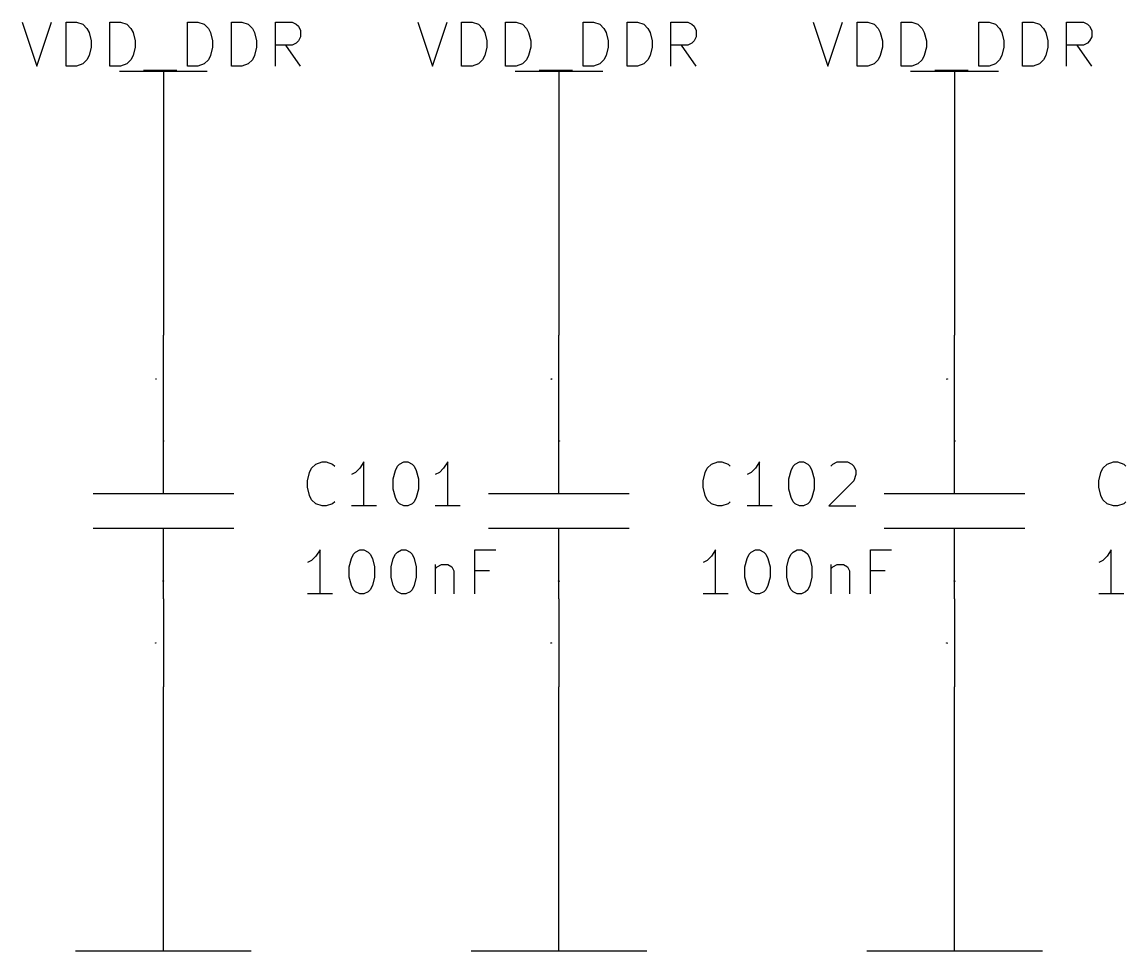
# Model space of a CAD drawing. Header units: millimetres. Extents: x 3 to 246, y -195 to -4.
# Drawn here: x 119.11 to 151, y -34.29 to -7.47 of the extents above; entities that cross this region are included whole.
import ezdxf

# ---------------------------------------------------------------- set-up
doc = ezdxf.new("R2010")
doc.units = ezdxf.units.MM
for name, color, linetype in [('GREENSIXTYFIVE', 129, 'CONTINUOUS'), ('LIGHTGREEN', 92, 'CONTINUOUS'), ('LIGHTRED', 12, 'CONTINUOUS'), ('RED', 14, 'CONTINUOUS')]:
    doc.layers.add(name, color=color, linetype=linetype)

msp = doc.modelspace()

# ---------------------------------------------------------------- linework, layer by layer
at = {"layer": 'GREENSIXTYFIVE', "linetype": 'CONTINUOUS'}
for p, q in [((119.1078, -7.4744), (119.5311, -8.7444)), ((119.5311, -8.7444), (119.9545, -7.4744)), ((120.3778, -8.7444), (120.3778, -7.4744)), ((120.3778, -7.4744), (120.6802, -7.4744)), ((120.6802, -7.4744), (120.8616, -7.5349)), ((120.8616, -7.5349), (120.9826, -7.6559)), ((121.6478, -8.7444), (121.6478, -7.4744)), ((121.6478, -7.4744), (121.9502, -7.4744)), ((121.9502, -7.4744), (122.1316, -7.5349)), ((122.1316, -7.5349), (122.2526, -7.6559)), ((123.8854, -8.7444), (123.8854, -7.4744)), ((123.8854, -7.4744), (124.1878, -7.4744)), ((124.1878, -7.4744), (124.3692, -7.5349)), ((124.3692, -7.5349), (124.4902, -7.6559)), ((125.1554, -8.7444), (125.1554, -7.4744)), ((125.1554, -7.4744), (125.4578, -7.4744)), ((125.4578, -7.4744), (125.6392, -7.5349)), ((125.6392, -7.5349), (125.7602, -7.6559)), ((126.4254, -8.7444), (126.4254, -7.4744)), ((126.4254, -7.4744), (126.9092, -7.4744)), ((126.9092, -7.4744), (127.0302, -7.5349)), ((127.0302, -7.5349), (127.0907, -7.5954)), ((127.0907, -7.5954), (127.1511, -7.7163)), ((130.5378, -7.4744), (130.9611, -8.7444)), ((130.9611, -8.7444), (131.3845, -7.4744)), ((131.8078, -8.7444), (131.8078, -7.4744)), ((131.8078, -7.4744), (132.1102, -7.4744)), ((132.1102, -7.4744), (132.2916, -7.5349)), ((132.2916, -7.5349), (132.4126, -7.6559)), ((133.0778, -8.7444), (133.0778, -7.4744)), ((133.0778, -7.4744), (133.3802, -7.4744)), ((133.3802, -7.4744), (133.5616, -7.5349)), ((133.5616, -7.5349), (133.6826, -7.6559)), ((135.3154, -8.7444), (135.3154, -7.4744)), ((135.3154, -7.4744), (135.6178, -7.4744)), ((135.6178, -7.4744), (135.7992, -7.5349)), ((135.7992, -7.5349), (135.9202, -7.6559)), ((136.5854, -8.7444), (136.5854, -7.4744)), ((136.5854, -7.4744), (136.8878, -7.4744)), ((136.8878, -7.4744), (137.0692, -7.5349)), ((137.0692, -7.5349), (137.1902, -7.6559)), ((137.8554, -8.7444), (137.8554, -7.4744)), ((137.8554, -7.4744), (138.3392, -7.4744)), ((138.3392, -7.4744), (138.4602, -7.5349)), ((138.4602, -7.5349), (138.5207, -7.5954)), ((138.5207, -7.5954), (138.5811, -7.7163)), ((141.9678, -7.4744), (142.3911, -8.7444)), ((142.3911, -8.7444), (142.8145, -7.4744)), ((143.2378, -8.7444), (143.2378, -7.4744)), ((143.2378, -7.4744), (143.5402, -7.4744)), ((143.5402, -7.4744), (143.7216, -7.5349)), ((143.7216, -7.5349), (143.8426, -7.6559)), ((144.5078, -8.7444), (144.5078, -7.4744)), ((144.5078, -7.4744), (144.8102, -7.4744)), ((144.8102, -7.4744), (144.9916, -7.5349)), ((144.9916, -7.5349), (145.1126, -7.6559)), ((146.7454, -8.7444), (146.7454, -7.4744)), ((146.7454, -7.4744), (147.0478, -7.4744)), ((147.0478, -7.4744), (147.2292, -7.5349)), ((147.2292, -7.5349), (147.3502, -7.6559)), ((148.0154, -8.7444), (148.0154, -7.4744)), ((148.0154, -7.4744), (148.3178, -7.4744)), ((148.3178, -7.4744), (148.4992, -7.5349)), ((148.4992, -7.5349), (148.6202, -7.6559)), ((149.2854, -8.7444), (149.2854, -7.4744)), ((149.2854, -7.4744), (149.7692, -7.4744)), ((149.7692, -7.4744), (149.8902, -7.5349)), ((149.8902, -7.5349), (149.9507, -7.5954)), ((149.9507, -7.5954), (150.0111, -7.7163)), ((120.9826, -7.6559), (121.0431, -7.7768)), ((121.0431, -7.7768), (121.1035, -8.0187)), ((122.2526, -7.6559), (122.3131, -7.7768)), ((122.3131, -7.7768), (122.3735, -8.0187)), ((124.4902, -7.6559), (124.5507, -7.7768)), ((124.5507, -7.7768), (124.6111, -8.0187)), ((125.7602, -7.6559), (125.8207, -7.7768)), ((125.8207, -7.7768), (125.8811, -8.0187)), ((127.1511, -7.8978), (127.0907, -8.0187)), ((127.1511, -7.7163), (127.1511, -7.8978)), ((132.4126, -7.6559), (132.4731, -7.7768)), ((132.4731, -7.7768), (132.5335, -8.0187)), ((133.6826, -7.6559), (133.7431, -7.7768)), ((133.7431, -7.7768), (133.8035, -8.0187)), ((135.9202, -7.6559), (135.9807, -7.7768)), ((135.9807, -7.7768), (136.0411, -8.0187)), ((137.1902, -7.6559), (137.2507, -7.7768)), ((137.2507, -7.7768), (137.3111, -8.0187)), ((138.5811, -7.8978), (138.5207, -8.0187)), ((138.5811, -7.7163), (138.5811, -7.8978)), ((143.8426, -7.6559), (143.9031, -7.7768)), ((143.9031, -7.7768), (143.9635, -8.0187)), ((145.1126, -7.6559), (145.1731, -7.7768)), ((145.1731, -7.7768), (145.2335, -8.0187)), ((147.3502, -7.6559), (147.4107, -7.7768)), ((147.4107, -7.7768), (147.4711, -8.0187)), ((148.6202, -7.6559), (148.6807, -7.7768)), ((148.6807, -7.7768), (148.7411, -8.0187)), ((150.0111, -7.8978), (149.9507, -8.0187)), ((150.0111, -7.7163), (150.0111, -7.8978)), ((121.1035, -8.2001), (121.0431, -8.442)), ((121.1035, -8.0187), (121.1035, -8.2001)), ((122.3735, -8.2001), (122.3131, -8.442)), ((122.3735, -8.0187), (122.3735, -8.2001)), ((124.6111, -8.2001), (124.5507, -8.442)), ((124.6111, -8.0187), (124.6111, -8.2001)), ((125.8811, -8.2001), (125.8207, -8.442)), ((125.8811, -8.0187), (125.8811, -8.2001)), ((126.9092, -8.1397), (126.4254, -8.1397)), ((127.1511, -8.7444), (126.7278, -8.1397)), ((127.0302, -8.0792), (126.9092, -8.1397)), ((127.0907, -8.0187), (127.0302, -8.0792)), ((132.5335, -8.2001), (132.4731, -8.442)), ((132.5335, -8.0187), (132.5335, -8.2001)), ((133.8035, -8.2001), (133.7431, -8.442)), ((133.8035, -8.0187), (133.8035, -8.2001)), ((136.0411, -8.2001), (135.9807, -8.442)), ((136.0411, -8.0187), (136.0411, -8.2001)), ((137.3111, -8.2001), (137.2507, -8.442)), ((137.3111, -8.0187), (137.3111, -8.2001)), ((138.3392, -8.1397), (137.8554, -8.1397)), ((138.5811, -8.7444), (138.1578, -8.1397)), ((138.4602, -8.0792), (138.3392, -8.1397)), ((138.5207, -8.0187), (138.4602, -8.0792)), ((143.9635, -8.2001), (143.9031, -8.442)), ((143.9635, -8.0187), (143.9635, -8.2001)), ((145.2335, -8.2001), (145.1731, -8.442)), ((145.2335, -8.0187), (145.2335, -8.2001)), ((147.4711, -8.2001), (147.4107, -8.442)), ((147.4711, -8.0187), (147.4711, -8.2001)), ((148.7411, -8.2001), (148.6807, -8.442)), ((148.7411, -8.0187), (148.7411, -8.2001)), ((149.7692, -8.1397), (149.2854, -8.1397)), ((150.0111, -8.7444), (149.5878, -8.1397)), ((149.8902, -8.0792), (149.7692, -8.1397)), ((149.9507, -8.0187), (149.8902, -8.0792)), ((120.9826, -8.563), (120.8616, -8.684)), ((121.0431, -8.442), (120.9826, -8.563)), ((122.2526, -8.563), (122.1316, -8.684)), ((122.3131, -8.442), (122.2526, -8.563)), ((124.4902, -8.563), (124.3692, -8.684)), ((124.5507, -8.442), (124.4902, -8.563)), ((125.7602, -8.563), (125.6392, -8.684)), ((125.8207, -8.442), (125.7602, -8.563)), ((132.4126, -8.563), (132.2916, -8.684)), ((132.4731, -8.442), (132.4126, -8.563)), ((133.6826, -8.563), (133.5616, -8.684)), ((133.7431, -8.442), (133.6826, -8.563)), ((135.9202, -8.563), (135.7992, -8.684)), ((135.9807, -8.442), (135.9202, -8.563)), ((137.1902, -8.563), (137.0692, -8.684)), ((137.2507, -8.442), (137.1902, -8.563)), ((143.8426, -8.563), (143.7216, -8.684)), ((143.9031, -8.442), (143.8426, -8.563)), ((145.1126, -8.563), (144.9916, -8.684)), ((145.1731, -8.442), (145.1126, -8.563)), ((147.3502, -8.563), (147.2292, -8.684)), ((147.4107, -8.442), (147.3502, -8.563)), ((148.6202, -8.563), (148.4992, -8.684)), ((148.6807, -8.442), (148.6202, -8.563)), ((120.6802, -8.7444), (120.3778, -8.7444)), ((120.8616, -8.684), (120.6802, -8.7444)), ((121.9502, -8.7444), (121.6478, -8.7444)), ((122.1316, -8.684), (121.9502, -8.7444)), ((122.6155, -8.8654), (123.5831, -8.8654)), ((124.1878, -8.7444), (123.8854, -8.7444)), ((124.3692, -8.684), (124.1878, -8.7444)), ((125.4578, -8.7444), (125.1554, -8.7444)), ((125.6392, -8.684), (125.4578, -8.7444)), ((132.1102, -8.7444), (131.8078, -8.7444)), ((132.2916, -8.684), (132.1102, -8.7444)), ((133.3802, -8.7444), (133.0778, -8.7444)), ((133.5616, -8.684), (133.3802, -8.7444)), ((134.0455, -8.8654), (135.0131, -8.8654)), ((135.6178, -8.7444), (135.3154, -8.7444)), ((135.7992, -8.684), (135.6178, -8.7444)), ((136.8878, -8.7444), (136.5854, -8.7444)), ((137.0692, -8.684), (136.8878, -8.7444)), ((143.5402, -8.7444), (143.2378, -8.7444)), ((143.7216, -8.684), (143.5402, -8.7444)), ((144.8102, -8.7444), (144.5078, -8.7444)), ((144.9916, -8.684), (144.8102, -8.7444)), ((145.4755, -8.8654), (146.4431, -8.8654)), ((147.0478, -8.7444), (146.7454, -8.7444)), ((147.2292, -8.684), (147.0478, -8.7444)), ((148.3178, -8.7444), (148.0154, -8.7444)), ((148.4992, -8.684), (148.3178, -8.7444)), ((123.2018, -19.5701), (123.1764, -19.5701)), ((123.1764, -19.5701), (123.18, -19.5725)), ((123.2018, -19.5701), (123.1764, -19.5701)), ((123.1764, -19.5701), (123.18, -19.5725)), ((123.18, -19.5725), (123.1824, -19.5749)), ((123.18, -19.5725), (123.1824, -19.5749)), ((123.1824, -19.5749), (123.1836, -19.5773)), ((123.1824, -19.5749), (123.1836, -19.5773)), ((123.2018, -19.5628), (123.2018, -19.5773)), ((123.2018, -19.5628), (123.2018, -19.5773)), ((134.6318, -19.5701), (134.6064, -19.5701)), ((134.6064, -19.5701), (134.61, -19.5725)), ((134.6318, -19.5701), (134.6064, -19.5701)), ((134.6064, -19.5701), (134.61, -19.5725)), ((134.61, -19.5725), (134.6124, -19.5749)), ((134.61, -19.5725), (134.6124, -19.5749)), ((134.6124, -19.5749), (134.6136, -19.5773)), ((134.6124, -19.5749), (134.6136, -19.5773)), ((134.6318, -19.5628), (134.6318, -19.5773)), ((134.6318, -19.5628), (134.6318, -19.5773)), ((146.0618, -19.5701), (146.0364, -19.5701)), ((146.0364, -19.5701), (146.04, -19.5725)), ((146.0618, -19.5701), (146.0364, -19.5701)), ((146.0364, -19.5701), (146.04, -19.5725)), ((146.04, -19.5725), (146.0424, -19.5749)), ((146.04, -19.5725), (146.0424, -19.5749)), ((146.0424, -19.5749), (146.0436, -19.5773)), ((146.0424, -19.5749), (146.0436, -19.5773)), ((146.0618, -19.5628), (146.0618, -19.5773)), ((146.0618, -19.5628), (146.0618, -19.5773)), ((127.4135, -20.4768), (127.474, -20.3559)), ((127.4135, -20.4768), (127.474, -20.3559)), ((127.474, -20.3559), (127.595, -20.2349)), ((127.474, -20.3559), (127.595, -20.2349)), ((127.595, -20.2349), (127.7764, -20.1744)), ((127.595, -20.2349), (127.7764, -20.1744)), ((127.7764, -20.1744), (127.8973, -20.1744)), ((127.7764, -20.1744), (127.8973, -20.1744)), ((127.8973, -20.1744), (128.0788, -20.2349)), ((127.8973, -20.1744), (128.0788, -20.2349)), ((128.0788, -20.2349), (128.1392, -20.2954)), ((128.0788, -20.2349), (128.1392, -20.2954)), ((128.865, -20.3559), (128.744, -20.4768)), ((128.865, -20.3559), (128.744, -20.4768)), ((128.9859, -20.1744), (128.865, -20.3559)), ((128.9859, -20.1744), (128.865, -20.3559)), ((128.9859, -21.4444), (128.9859, -20.1744)), ((128.9859, -21.4444), (128.9859, -20.1744)), ((129.893, -20.4163), (129.9535, -20.2954)), ((129.893, -20.4163), (129.9535, -20.2954)), ((129.9535, -20.2954), (130.014, -20.2349)), ((129.9535, -20.2954), (130.014, -20.2349)), ((130.014, -20.2349), (130.1349, -20.1744)), ((130.014, -20.2349), (130.1349, -20.1744)), ((130.1349, -20.1744), (130.2559, -20.1744)), ((130.1349, -20.1744), (130.2559, -20.1744)), ((130.2559, -20.1744), (130.3768, -20.2349)), ((130.2559, -20.1744), (130.3768, -20.2349)), ((130.3768, -20.2349), (130.4373, -20.2954)), ((130.3768, -20.2349), (130.4373, -20.2954)), ((130.4373, -20.2954), (130.4978, -20.4163)), ((130.4373, -20.2954), (130.4978, -20.4163)), ((131.284, -20.3559), (131.163, -20.4768)), ((131.284, -20.3559), (131.163, -20.4768)), ((131.4049, -20.1744), (131.284, -20.3559)), ((131.4049, -20.1744), (131.284, -20.3559)), ((131.4049, -21.4444), (131.4049, -20.1744)), ((131.4049, -21.4444), (131.4049, -20.1744)), ((138.8435, -20.4768), (138.904, -20.3559)), ((138.8435, -20.4768), (138.904, -20.3559)), ((138.904, -20.3559), (139.025, -20.2349)), ((138.904, -20.3559), (139.025, -20.2349)), ((139.025, -20.2349), (139.2064, -20.1744)), ((139.025, -20.2349), (139.2064, -20.1744)), ((139.2064, -20.1744), (139.3273, -20.1744)), ((139.2064, -20.1744), (139.3273, -20.1744)), ((139.3273, -20.1744), (139.5088, -20.2349)), ((139.3273, -20.1744), (139.5088, -20.2349)), ((139.5088, -20.2349), (139.5692, -20.2954)), ((139.5088, -20.2349), (139.5692, -20.2954)), ((140.295, -20.3559), (140.174, -20.4768)), ((140.295, -20.3559), (140.174, -20.4768)), ((140.4159, -20.1744), (140.295, -20.3559)), ((140.4159, -20.1744), (140.295, -20.3559)), ((140.4159, -21.4444), (140.4159, -20.1744)), ((140.4159, -21.4444), (140.4159, -20.1744)), ((141.323, -20.4163), (141.3835, -20.2954)), ((141.323, -20.4163), (141.3835, -20.2954)), ((141.3835, -20.2954), (141.444, -20.2349)), ((141.3835, -20.2954), (141.444, -20.2349)), ((141.444, -20.2349), (141.5649, -20.1744)), ((141.444, -20.2349), (141.5649, -20.1744)), ((141.5649, -20.1744), (141.6859, -20.1744)), ((141.5649, -20.1744), (141.6859, -20.1744)), ((141.6859, -20.1744), (141.8068, -20.2349)), ((141.6859, -20.1744), (141.8068, -20.2349)), ((141.8068, -20.2349), (141.8673, -20.2954)), ((141.8068, -20.2349), (141.8673, -20.2954)), ((141.8673, -20.2954), (141.9278, -20.4163)), ((141.8673, -20.2954), (141.9278, -20.4163)), ((142.4721, -20.2954), (142.5325, -20.2349)), ((142.4721, -20.2954), (142.5325, -20.2349)), ((142.5325, -20.2349), (142.6535, -20.1744)), ((142.5325, -20.2349), (142.6535, -20.1744)), ((142.6535, -20.1744), (142.9559, -20.1744)), ((142.6535, -20.1744), (142.9559, -20.1744)), ((142.9559, -20.1744), (143.0768, -20.2349)), ((142.9559, -20.1744), (143.0768, -20.2349)), ((143.0768, -20.2349), (143.1373, -20.2954)), ((143.0768, -20.2349), (143.1373, -20.2954)), ((143.1373, -20.2954), (143.1978, -20.4163)), ((143.1373, -20.2954), (143.1978, -20.4163)), ((150.2735, -20.4768), (150.334, -20.3559)), ((150.2735, -20.4768), (150.334, -20.3559)), ((150.334, -20.3559), (150.455, -20.2349)), ((150.334, -20.3559), (150.455, -20.2349)), ((150.455, -20.2349), (150.6364, -20.1744)), ((150.455, -20.2349), (150.6364, -20.1744)), ((150.6364, -20.1744), (150.7573, -20.1744)), ((150.6364, -20.1744), (150.7573, -20.1744)), ((150.7573, -20.1744), (150.9388, -20.2349)), ((150.7573, -20.1744), (150.9388, -20.2349)), ((150.9388, -20.2349), (150.9992, -20.2954)), ((150.9388, -20.2349), (150.9992, -20.2954)), ((127.3531, -20.7187), (127.4135, -20.4768)), ((127.3531, -20.7187), (127.4135, -20.4768)), ((127.3531, -20.9001), (127.3531, -20.7187)), ((127.3531, -20.9001), (127.3531, -20.7187)), ((128.744, -20.4768), (128.6231, -20.5373)), ((128.744, -20.4768), (128.6231, -20.5373)), ((129.8326, -20.6582), (129.893, -20.4163)), ((129.8326, -20.6582), (129.893, -20.4163)), ((129.8326, -20.9606), (129.8326, -20.6582)), ((129.8326, -20.9606), (129.8326, -20.6582)), ((130.4978, -20.4163), (130.5583, -20.6582)), ((130.4978, -20.4163), (130.5583, -20.6582)), ((130.5583, -20.6582), (130.5583, -20.9606)), ((130.5583, -20.6582), (130.5583, -20.9606)), ((131.163, -20.4768), (131.0421, -20.5373)), ((131.163, -20.4768), (131.0421, -20.5373)), ((138.7831, -20.7187), (138.8435, -20.4768)), ((138.7831, -20.7187), (138.8435, -20.4768)), ((138.7831, -20.9001), (138.7831, -20.7187)), ((138.7831, -20.9001), (138.7831, -20.7187)), ((140.174, -20.4768), (140.0531, -20.5373)), ((140.174, -20.4768), (140.0531, -20.5373)), ((141.2626, -20.6582), (141.323, -20.4163)), ((141.2626, -20.6582), (141.323, -20.4163)), ((141.2626, -20.9606), (141.2626, -20.6582)), ((141.2626, -20.9606), (141.2626, -20.6582)), ((141.9278, -20.4163), (141.9883, -20.6582)), ((141.9278, -20.4163), (141.9883, -20.6582)), ((141.9883, -20.6582), (141.9883, -20.9606)), ((141.9883, -20.6582), (141.9883, -20.9606)), ((143.1373, -20.7187), (142.4116, -21.4444)), ((143.1373, -20.7187), (142.4116, -21.4444)), ((143.1978, -20.5373), (143.1373, -20.7187)), ((143.1978, -20.5373), (143.1373, -20.7187)), ((143.1978, -20.4163), (143.1978, -20.5373)), ((143.1978, -20.4163), (143.1978, -20.5373)), ((150.2131, -20.7187), (150.2735, -20.4768)), ((150.2131, -20.7187), (150.2735, -20.4768)), ((150.2131, -20.9001), (150.2131, -20.7187)), ((150.2131, -20.9001), (150.2131, -20.7187)), ((127.4135, -21.142), (127.3531, -20.9001)), ((127.4135, -21.142), (127.3531, -20.9001)), ((129.893, -21.2025), (129.8326, -20.9606)), ((129.893, -21.2025), (129.8326, -20.9606)), ((130.5583, -20.9606), (130.4978, -21.2025)), ((130.5583, -20.9606), (130.4978, -21.2025)), ((138.8435, -21.142), (138.7831, -20.9001)), ((138.8435, -21.142), (138.7831, -20.9001)), ((141.323, -21.2025), (141.2626, -20.9606)), ((141.323, -21.2025), (141.2626, -20.9606)), ((141.9883, -20.9606), (141.9278, -21.2025)), ((141.9883, -20.9606), (141.9278, -21.2025)), ((150.2735, -21.142), (150.2131, -20.9001)), ((150.2735, -21.142), (150.2131, -20.9001)), ((127.474, -21.263), (127.4135, -21.142)), ((127.474, -21.263), (127.4135, -21.142)), ((127.595, -21.384), (127.474, -21.263)), ((127.595, -21.384), (127.474, -21.263)), ((128.1392, -21.3235), (128.0788, -21.384)), ((128.1392, -21.3235), (128.0788, -21.384)), ((129.9535, -21.3235), (129.893, -21.2025)), ((129.9535, -21.3235), (129.893, -21.2025)), ((130.014, -21.384), (129.9535, -21.3235)), ((130.014, -21.384), (129.9535, -21.3235)), ((130.4373, -21.3235), (130.3768, -21.384)), ((130.4373, -21.3235), (130.3768, -21.384)), ((130.4978, -21.2025), (130.4373, -21.3235)), ((130.4978, -21.2025), (130.4373, -21.3235)), ((138.904, -21.263), (138.8435, -21.142)), ((138.904, -21.263), (138.8435, -21.142)), ((139.025, -21.384), (138.904, -21.263)), ((139.025, -21.384), (138.904, -21.263)), ((139.5692, -21.3235), (139.5088, -21.384)), ((139.5692, -21.3235), (139.5088, -21.384)), ((141.3835, -21.3235), (141.323, -21.2025)), ((141.3835, -21.3235), (141.323, -21.2025)), ((141.444, -21.384), (141.3835, -21.3235)), ((141.444, -21.384), (141.3835, -21.3235)), ((141.8673, -21.3235), (141.8068, -21.384)), ((141.8673, -21.3235), (141.8068, -21.384)), ((141.9278, -21.2025), (141.8673, -21.3235)), ((141.9278, -21.2025), (141.8673, -21.3235)), ((150.334, -21.263), (150.2735, -21.142)), ((150.334, -21.263), (150.2735, -21.142)), ((150.455, -21.384), (150.334, -21.263)), ((150.455, -21.384), (150.334, -21.263)), ((150.9992, -21.3235), (150.9388, -21.384)), ((150.9992, -21.3235), (150.9388, -21.384)), ((127.7764, -21.4444), (127.595, -21.384)), ((127.7764, -21.4444), (127.595, -21.384)), ((127.8973, -21.4444), (127.7764, -21.4444)), ((127.8973, -21.4444), (127.7764, -21.4444)), ((128.0788, -21.384), (127.8973, -21.4444)), ((128.0788, -21.384), (127.8973, -21.4444)), ((129.3488, -21.4444), (128.6231, -21.4444)), ((129.3488, -21.4444), (128.6231, -21.4444)), ((130.1349, -21.4444), (130.014, -21.384)), ((130.1349, -21.4444), (130.014, -21.384)), ((130.2559, -21.4444), (130.1349, -21.4444)), ((130.2559, -21.4444), (130.1349, -21.4444)), ((130.3768, -21.384), (130.2559, -21.4444)), ((130.3768, -21.384), (130.2559, -21.4444)), ((131.7678, -21.4444), (131.0421, -21.4444)), ((131.7678, -21.4444), (131.0421, -21.4444)), ((139.2064, -21.4444), (139.025, -21.384)), ((139.2064, -21.4444), (139.025, -21.384)), ((139.3273, -21.4444), (139.2064, -21.4444)), ((139.3273, -21.4444), (139.2064, -21.4444)), ((139.5088, -21.384), (139.3273, -21.4444)), ((139.5088, -21.384), (139.3273, -21.4444)), ((140.7788, -21.4444), (140.0531, -21.4444)), ((140.7788, -21.4444), (140.0531, -21.4444)), ((141.5649, -21.4444), (141.444, -21.384)), ((141.5649, -21.4444), (141.444, -21.384)), ((141.6859, -21.4444), (141.5649, -21.4444)), ((141.6859, -21.4444), (141.5649, -21.4444)), ((141.8068, -21.384), (141.6859, -21.4444)), ((141.8068, -21.384), (141.6859, -21.4444)), ((142.4116, -21.4444), (143.1978, -21.4444)), ((142.4116, -21.4444), (143.1978, -21.4444)), ((150.6364, -21.4444), (150.455, -21.384)), ((150.6364, -21.4444), (150.455, -21.384)), ((150.7573, -21.4444), (150.6364, -21.4444)), ((150.7573, -21.4444), (150.6364, -21.4444)), ((150.9388, -21.384), (150.7573, -21.4444)), ((150.9388, -21.384), (150.7573, -21.4444)), ((127.595, -22.8959), (127.474, -23.0168)), ((127.595, -22.8959), (127.474, -23.0168)), ((127.7159, -22.7144), (127.595, -22.8959)), ((127.7159, -22.7144), (127.595, -22.8959)), ((127.7159, -23.9844), (127.7159, -22.7144)), ((127.7159, -23.9844), (127.7159, -22.7144)), ((128.5626, -23.1982), (128.623, -22.9563)), ((128.5626, -23.1982), (128.623, -22.9563)), ((128.623, -22.9563), (128.6835, -22.8354)), ((128.623, -22.9563), (128.6835, -22.8354)), ((128.6835, -22.8354), (128.744, -22.7749)), ((128.6835, -22.8354), (128.744, -22.7749)), ((128.744, -22.7749), (128.8649, -22.7144)), ((128.744, -22.7749), (128.8649, -22.7144)), ((128.8649, -22.7144), (128.9859, -22.7144)), ((128.8649, -22.7144), (128.9859, -22.7144)), ((128.9859, -22.7144), (129.1068, -22.7749)), ((128.9859, -22.7144), (129.1068, -22.7749)), ((129.1068, -22.7749), (129.1673, -22.8354)), ((129.1068, -22.7749), (129.1673, -22.8354)), ((129.1673, -22.8354), (129.2278, -22.9563)), ((129.1673, -22.8354), (129.2278, -22.9563)), ((129.2278, -22.9563), (129.2883, -23.1982)), ((129.2278, -22.9563), (129.2883, -23.1982)), ((129.7721, -23.1982), (129.8325, -22.9563)), ((129.7721, -23.1982), (129.8325, -22.9563)), ((129.8325, -22.9563), (129.893, -22.8354)), ((129.8325, -22.9563), (129.893, -22.8354)), ((129.893, -22.8354), (129.9535, -22.7749)), ((129.893, -22.8354), (129.9535, -22.7749)), ((129.9535, -22.7749), (130.0744, -22.7144)), ((129.9535, -22.7749), (130.0744, -22.7144)), ((130.0744, -22.7144), (130.1954, -22.7144)), ((130.0744, -22.7144), (130.1954, -22.7144)), ((130.1954, -22.7144), (130.3163, -22.7749)), ((130.1954, -22.7144), (130.3163, -22.7749)), ((130.3163, -22.7749), (130.3768, -22.8354)), ((130.3163, -22.7749), (130.3768, -22.8354)), ((130.3768, -22.8354), (130.4373, -22.9563)), ((130.3768, -22.8354), (130.4373, -22.9563)), ((130.4373, -22.9563), (130.4978, -23.1982)), ((130.4373, -22.9563), (130.4978, -23.1982)), ((132.191, -23.9844), (132.191, -22.7144)), ((132.191, -22.7144), (132.7958, -22.7144)), ((132.191, -23.9844), (132.191, -22.7144)), ((132.191, -22.7144), (132.7958, -22.7144)), ((139.025, -22.8959), (138.904, -23.0168)), ((139.025, -22.8959), (138.904, -23.0168)), ((139.1459, -22.7144), (139.025, -22.8959)), ((139.1459, -22.7144), (139.025, -22.8959)), ((139.1459, -23.9844), (139.1459, -22.7144)), ((139.1459, -23.9844), (139.1459, -22.7144)), ((139.9926, -23.1982), (140.053, -22.9563)), ((139.9926, -23.1982), (140.053, -22.9563)), ((140.053, -22.9563), (140.1135, -22.8354)), ((140.053, -22.9563), (140.1135, -22.8354)), ((140.1135, -22.8354), (140.174, -22.7749)), ((140.1135, -22.8354), (140.174, -22.7749)), ((140.174, -22.7749), (140.2949, -22.7144)), ((140.174, -22.7749), (140.2949, -22.7144)), ((140.2949, -22.7144), (140.4159, -22.7144)), ((140.2949, -22.7144), (140.4159, -22.7144)), ((140.4159, -22.7144), (140.5368, -22.7749)), ((140.4159, -22.7144), (140.5368, -22.7749)), ((140.5368, -22.7749), (140.5973, -22.8354)), ((140.5368, -22.7749), (140.5973, -22.8354)), ((140.5973, -22.8354), (140.6578, -22.9563)), ((140.5973, -22.8354), (140.6578, -22.9563)), ((140.6578, -22.9563), (140.7183, -23.1982)), ((140.6578, -22.9563), (140.7183, -23.1982)), ((141.2021, -23.1982), (141.2625, -22.9563)), ((141.2021, -23.1982), (141.2625, -22.9563)), ((141.2625, -22.9563), (141.323, -22.8354)), ((141.2625, -22.9563), (141.323, -22.8354)), ((141.323, -22.8354), (141.3835, -22.7749)), ((141.323, -22.8354), (141.3835, -22.7749)), ((141.3835, -22.7749), (141.5044, -22.7144)), ((141.3835, -22.7749), (141.5044, -22.7144)), ((141.5044, -22.7144), (141.6254, -22.7144)), ((141.5044, -22.7144), (141.6254, -22.7144)), ((141.6254, -22.7144), (141.7463, -22.7749)), ((141.6254, -22.7144), (141.7463, -22.7749)), ((141.7463, -22.7749), (141.8068, -22.8354)), ((141.7463, -22.7749), (141.8068, -22.8354)), ((141.8068, -22.8354), (141.8673, -22.9563)), ((141.8068, -22.8354), (141.8673, -22.9563)), ((141.8673, -22.9563), (141.9278, -23.1982)), ((141.8673, -22.9563), (141.9278, -23.1982)), ((143.621, -23.9844), (143.621, -22.7144)), ((143.621, -22.7144), (144.2258, -22.7144)), ((143.621, -23.9844), (143.621, -22.7144)), ((143.621, -22.7144), (144.2258, -22.7144)), ((150.455, -22.8959), (150.334, -23.0168)), ((150.455, -22.8959), (150.334, -23.0168)), ((150.5759, -22.7144), (150.455, -22.8959)), ((150.5759, -22.7144), (150.455, -22.8959)), ((150.5759, -23.9844), (150.5759, -22.7144)), ((150.5759, -23.9844), (150.5759, -22.7144)), ((127.474, -23.0168), (127.3531, -23.0773)), ((127.474, -23.0168), (127.3531, -23.0773)), ((128.5626, -23.5006), (128.5626, -23.1982)), ((128.5626, -23.5006), (128.5626, -23.1982)), ((129.2883, -23.1982), (129.2883, -23.5006)), ((129.2883, -23.1982), (129.2883, -23.5006)), ((129.7721, -23.5006), (129.7721, -23.1982)), ((129.7721, -23.5006), (129.7721, -23.1982)), ((130.4978, -23.1982), (130.4978, -23.5006)), ((130.4978, -23.1982), (130.4978, -23.5006)), ((131.042, -23.1378), (131.042, -23.9844)), ((131.042, -23.1378), (131.042, -23.9844)), ((131.042, -23.2587), (131.1025, -23.1982)), ((131.042, -23.2587), (131.1025, -23.1982)), ((131.1025, -23.1982), (131.2235, -23.1378)), ((131.1025, -23.1982), (131.2235, -23.1378)), ((131.2235, -23.1378), (131.4049, -23.1378)), ((131.2235, -23.1378), (131.4049, -23.1378)), ((131.4049, -23.1378), (131.5258, -23.1982)), ((131.4049, -23.1378), (131.5258, -23.1982)), ((131.5258, -23.1982), (131.5863, -23.3192)), ((131.5258, -23.1982), (131.5863, -23.3192)), ((138.904, -23.0168), (138.7831, -23.0773)), ((138.904, -23.0168), (138.7831, -23.0773)), ((139.9926, -23.5006), (139.9926, -23.1982)), ((139.9926, -23.5006), (139.9926, -23.1982)), ((140.7183, -23.1982), (140.7183, -23.5006)), ((140.7183, -23.1982), (140.7183, -23.5006)), ((141.2021, -23.5006), (141.2021, -23.1982)), ((141.2021, -23.5006), (141.2021, -23.1982)), ((141.9278, -23.1982), (141.9278, -23.5006)), ((141.9278, -23.1982), (141.9278, -23.5006)), ((142.472, -23.1378), (142.472, -23.9844)), ((142.472, -23.1378), (142.472, -23.9844)), ((142.472, -23.2587), (142.5325, -23.1982)), ((142.472, -23.2587), (142.5325, -23.1982)), ((142.5325, -23.1982), (142.6535, -23.1378)), ((142.5325, -23.1982), (142.6535, -23.1378)), ((142.6535, -23.1378), (142.8349, -23.1378)), ((142.6535, -23.1378), (142.8349, -23.1378)), ((142.8349, -23.1378), (142.9558, -23.1982)), ((142.8349, -23.1378), (142.9558, -23.1982)), ((142.9558, -23.1982), (143.0163, -23.3192)), ((142.9558, -23.1982), (143.0163, -23.3192)), ((150.334, -23.0168), (150.2131, -23.0773)), ((150.334, -23.0168), (150.2131, -23.0773)), ((128.623, -23.7425), (128.5626, -23.5006)), ((128.623, -23.7425), (128.5626, -23.5006)), ((129.2883, -23.5006), (129.2278, -23.7425)), ((129.2883, -23.5006), (129.2278, -23.7425)), ((129.8325, -23.7425), (129.7721, -23.5006)), ((129.8325, -23.7425), (129.7721, -23.5006)), ((130.4978, -23.5006), (130.4373, -23.7425)), ((130.4978, -23.5006), (130.4373, -23.7425)), ((131.5863, -23.3192), (131.5863, -23.9844)), ((131.5863, -23.3192), (131.5863, -23.9844)), ((132.6144, -23.3192), (132.191, -23.3192)), ((132.6144, -23.3192), (132.191, -23.3192)), ((140.053, -23.7425), (139.9926, -23.5006)), ((140.053, -23.7425), (139.9926, -23.5006)), ((140.7183, -23.5006), (140.6578, -23.7425)), ((140.7183, -23.5006), (140.6578, -23.7425)), ((141.2625, -23.7425), (141.2021, -23.5006)), ((141.2625, -23.7425), (141.2021, -23.5006)), ((141.9278, -23.5006), (141.8673, -23.7425)), ((141.9278, -23.5006), (141.8673, -23.7425)), ((143.0163, -23.3192), (143.0163, -23.9844)), ((143.0163, -23.3192), (143.0163, -23.9844)), ((144.0444, -23.3192), (143.621, -23.3192)), ((144.0444, -23.3192), (143.621, -23.3192)), ((123.1764, -23.6074), (123.1776, -23.605)), ((123.1764, -23.6074), (123.1776, -23.605)), ((123.1764, -23.6135), (123.1764, -23.6074)), ((123.1764, -23.6135), (123.1764, -23.6074)), ((123.1776, -23.6159), (123.1764, -23.6135)), ((123.1776, -23.6159), (123.1764, -23.6135)), ((123.1776, -23.605), (123.1788, -23.6038)), ((123.1776, -23.605), (123.1788, -23.6038)), ((123.1788, -23.6171), (123.1776, -23.6159)), ((123.1788, -23.6171), (123.1776, -23.6159)), ((123.1788, -23.6038), (123.1812, -23.6026)), ((123.1788, -23.6038), (123.1812, -23.6026)), ((123.1812, -23.6026), (123.1836, -23.6026)), ((123.1812, -23.6026), (123.1836, -23.6026)), ((123.1836, -23.6026), (123.1872, -23.6038)), ((123.1836, -23.6026), (123.1872, -23.6038)), ((123.1872, -23.6038), (123.2018, -23.6183)), ((123.1872, -23.6038), (123.2018, -23.6183)), ((123.2018, -23.6183), (123.2018, -23.6026)), ((123.2018, -23.6183), (123.2018, -23.6026)), ((128.6835, -23.8635), (128.623, -23.7425)), ((128.6835, -23.8635), (128.623, -23.7425)), ((128.744, -23.924), (128.6835, -23.8635)), ((128.744, -23.924), (128.6835, -23.8635)), ((129.1673, -23.8635), (129.1068, -23.924)), ((129.1673, -23.8635), (129.1068, -23.924)), ((129.2278, -23.7425), (129.1673, -23.8635)), ((129.2278, -23.7425), (129.1673, -23.8635)), ((129.893, -23.8635), (129.8325, -23.7425)), ((129.893, -23.8635), (129.8325, -23.7425)), ((129.9535, -23.924), (129.893, -23.8635)), ((129.9535, -23.924), (129.893, -23.8635)), ((130.3768, -23.8635), (130.3163, -23.924)), ((130.3768, -23.8635), (130.3163, -23.924)), ((130.4373, -23.7425), (130.3768, -23.8635)), ((130.4373, -23.7425), (130.3768, -23.8635)), ((134.6064, -23.6074), (134.6076, -23.605)), ((134.6064, -23.6074), (134.6076, -23.605)), ((134.6064, -23.6135), (134.6064, -23.6074)), ((134.6064, -23.6135), (134.6064, -23.6074)), ((134.6076, -23.6159), (134.6064, -23.6135)), ((134.6076, -23.6159), (134.6064, -23.6135)), ((134.6076, -23.605), (134.6088, -23.6038)), ((134.6076, -23.605), (134.6088, -23.6038)), ((134.6088, -23.6171), (134.6076, -23.6159)), ((134.6088, -23.6171), (134.6076, -23.6159)), ((134.6088, -23.6038), (134.6112, -23.6026)), ((134.6088, -23.6038), (134.6112, -23.6026)), ((134.6112, -23.6026), (134.6136, -23.6026)), ((134.6112, -23.6026), (134.6136, -23.6026)), ((134.6136, -23.6026), (134.6172, -23.6038)), ((134.6136, -23.6026), (134.6172, -23.6038)), ((134.6172, -23.6038), (134.6318, -23.6183)), ((134.6172, -23.6038), (134.6318, -23.6183)), ((134.6318, -23.6183), (134.6318, -23.6026)), ((134.6318, -23.6183), (134.6318, -23.6026)), ((140.1135, -23.8635), (140.053, -23.7425)), ((140.1135, -23.8635), (140.053, -23.7425)), ((140.174, -23.924), (140.1135, -23.8635)), ((140.174, -23.924), (140.1135, -23.8635)), ((140.5973, -23.8635), (140.5368, -23.924)), ((140.5973, -23.8635), (140.5368, -23.924)), ((140.6578, -23.7425), (140.5973, -23.8635)), ((140.6578, -23.7425), (140.5973, -23.8635)), ((141.323, -23.8635), (141.2625, -23.7425)), ((141.323, -23.8635), (141.2625, -23.7425)), ((141.3835, -23.924), (141.323, -23.8635)), ((141.3835, -23.924), (141.323, -23.8635)), ((141.8068, -23.8635), (141.7463, -23.924)), ((141.8068, -23.8635), (141.7463, -23.924)), ((141.8673, -23.7425), (141.8068, -23.8635)), ((141.8673, -23.7425), (141.8068, -23.8635)), ((146.0364, -23.6074), (146.0376, -23.605)), ((146.0364, -23.6074), (146.0376, -23.605)), ((146.0364, -23.6135), (146.0364, -23.6074)), ((146.0364, -23.6135), (146.0364, -23.6074)), ((146.0376, -23.6159), (146.0364, -23.6135)), ((146.0376, -23.6159), (146.0364, -23.6135)), ((146.0376, -23.605), (146.0388, -23.6038)), ((146.0376, -23.605), (146.0388, -23.6038)), ((146.0388, -23.6171), (146.0376, -23.6159)), ((146.0388, -23.6171), (146.0376, -23.6159)), ((146.0388, -23.6038), (146.0412, -23.6026)), ((146.0388, -23.6038), (146.0412, -23.6026)), ((146.0412, -23.6026), (146.0436, -23.6026)), ((146.0412, -23.6026), (146.0436, -23.6026)), ((146.0436, -23.6026), (146.0472, -23.6038)), ((146.0436, -23.6026), (146.0472, -23.6038)), ((146.0472, -23.6038), (146.0618, -23.6183)), ((146.0472, -23.6038), (146.0618, -23.6183)), ((146.0618, -23.6183), (146.0618, -23.6026)), ((146.0618, -23.6183), (146.0618, -23.6026)), ((128.0788, -23.9844), (127.3531, -23.9844)), ((128.0788, -23.9844), (127.3531, -23.9844)), ((128.8649, -23.9844), (128.744, -23.924)), ((128.8649, -23.9844), (128.744, -23.924)), ((128.9859, -23.9844), (128.8649, -23.9844)), ((128.9859, -23.9844), (128.8649, -23.9844)), ((129.1068, -23.924), (128.9859, -23.9844)), ((129.1068, -23.924), (128.9859, -23.9844)), ((130.0744, -23.9844), (129.9535, -23.924)), ((130.0744, -23.9844), (129.9535, -23.924)), ((130.1954, -23.9844), (130.0744, -23.9844)), ((130.1954, -23.9844), (130.0744, -23.9844)), ((130.3163, -23.924), (130.1954, -23.9844)), ((130.3163, -23.924), (130.1954, -23.9844)), ((139.5088, -23.9844), (138.7831, -23.9844)), ((139.5088, -23.9844), (138.7831, -23.9844)), ((140.2949, -23.9844), (140.174, -23.924)), ((140.2949, -23.9844), (140.174, -23.924)), ((140.4159, -23.9844), (140.2949, -23.9844)), ((140.4159, -23.9844), (140.2949, -23.9844)), ((140.5368, -23.924), (140.4159, -23.9844)), ((140.5368, -23.924), (140.4159, -23.9844)), ((141.5044, -23.9844), (141.3835, -23.924)), ((141.5044, -23.9844), (141.3835, -23.924)), ((141.6254, -23.9844), (141.5044, -23.9844)), ((141.6254, -23.9844), (141.5044, -23.9844)), ((141.7463, -23.924), (141.6254, -23.9844)), ((141.7463, -23.924), (141.6254, -23.9844)), ((150.9388, -23.9844), (150.2131, -23.9844)), ((150.9388, -23.9844), (150.2131, -23.9844))]:
    msp.add_line(p, q, dxfattribs=at)
at = {"layer": 'LIGHTGREEN', "linetype": 'CONTINUOUS'}
for p, q in [((123.19, -11.43), (123.19, -16.51)), ((134.62, -11.43), (134.62, -16.51)), ((146.05, -11.43), (146.05, -16.51)), ((123.19, -31.75), (123.19, -26.67)), ((134.62, -31.75), (134.62, -26.67)), ((146.05, -31.75), (146.05, -26.67))]:
    msp.add_line(p, q, dxfattribs=at)
at = {"layer": 'LIGHTRED', "linetype": 'CONTINUOUS'}
for p, q in [((122.9837, -17.78), (122.9583, -17.78)), ((122.9583, -17.78), (122.9619, -17.7824)), ((122.9837, -17.78), (122.9583, -17.78)), ((122.9583, -17.78), (122.9619, -17.7824)), ((122.9619, -17.7824), (122.9643, -17.7848)), ((122.9619, -17.7824), (122.9643, -17.7848)), ((122.9643, -17.7848), (122.9655, -17.7872)), ((122.9643, -17.7848), (122.9655, -17.7872)), ((122.9837, -17.7727), (122.9837, -17.7872)), ((122.9837, -17.7727), (122.9837, -17.7872)), ((134.4137, -17.78), (134.3883, -17.78)), ((134.3883, -17.78), (134.3919, -17.7824)), ((134.4137, -17.78), (134.3883, -17.78)), ((134.3883, -17.78), (134.3919, -17.7824)), ((134.3919, -17.7824), (134.3943, -17.7848)), ((134.3919, -17.7824), (134.3943, -17.7848)), ((134.3943, -17.7848), (134.3955, -17.7872)), ((134.3943, -17.7848), (134.3955, -17.7872)), ((134.4137, -17.7727), (134.4137, -17.7872)), ((134.4137, -17.7727), (134.4137, -17.7872)), ((145.8437, -17.78), (145.8183, -17.78)), ((145.8183, -17.78), (145.8219, -17.7824)), ((145.8437, -17.78), (145.8183, -17.78)), ((145.8183, -17.78), (145.8219, -17.7824)), ((145.8219, -17.7824), (145.8243, -17.7848)), ((145.8219, -17.7824), (145.8243, -17.7848)), ((145.8243, -17.7848), (145.8255, -17.7872)), ((145.8243, -17.7848), (145.8255, -17.7872)), ((145.8437, -17.7727), (145.8437, -17.7872)), ((145.8437, -17.7727), (145.8437, -17.7872)), ((122.9583, -25.3975), (122.9595, -25.3951)), ((122.9583, -25.3975), (122.9595, -25.3951)), ((122.9583, -25.4036), (122.9583, -25.3975)), ((122.9583, -25.4036), (122.9583, -25.3975)), ((122.9595, -25.406), (122.9583, -25.4036)), ((122.9595, -25.406), (122.9583, -25.4036)), ((122.9595, -25.3951), (122.9607, -25.3939)), ((122.9595, -25.3951), (122.9607, -25.3939)), ((122.9607, -25.4072), (122.9595, -25.406)), ((122.9607, -25.4072), (122.9595, -25.406)), ((122.9607, -25.3939), (122.9631, -25.3927)), ((122.9607, -25.3939), (122.9631, -25.3927)), ((122.9631, -25.3927), (122.9655, -25.3927)), ((122.9631, -25.3927), (122.9655, -25.3927)), ((122.9655, -25.3927), (122.9691, -25.3939)), ((122.9655, -25.3927), (122.9691, -25.3939)), ((122.9691, -25.3939), (122.9837, -25.4084)), ((122.9691, -25.3939), (122.9837, -25.4084)), ((122.9837, -25.4084), (122.9837, -25.3927)), ((122.9837, -25.4084), (122.9837, -25.3927)), ((134.3883, -25.3975), (134.3895, -25.3951)), ((134.3883, -25.3975), (134.3895, -25.3951)), ((134.3883, -25.4036), (134.3883, -25.3975)), ((134.3883, -25.4036), (134.3883, -25.3975)), ((134.3895, -25.406), (134.3883, -25.4036)), ((134.3895, -25.406), (134.3883, -25.4036)), ((134.3895, -25.3951), (134.3907, -25.3939)), ((134.3895, -25.3951), (134.3907, -25.3939)), ((134.3907, -25.4072), (134.3895, -25.406)), ((134.3907, -25.4072), (134.3895, -25.406)), ((134.3907, -25.3939), (134.3931, -25.3927)), ((134.3907, -25.3939), (134.3931, -25.3927)), ((134.3931, -25.3927), (134.3955, -25.3927)), ((134.3931, -25.3927), (134.3955, -25.3927)), ((134.3955, -25.3927), (134.3991, -25.3939)), ((134.3955, -25.3927), (134.3991, -25.3939)), ((134.3991, -25.3939), (134.4137, -25.4084)), ((134.3991, -25.3939), (134.4137, -25.4084)), ((134.4137, -25.4084), (134.4137, -25.3927)), ((134.4137, -25.4084), (134.4137, -25.3927)), ((145.8183, -25.3975), (145.8195, -25.3951)), ((145.8183, -25.3975), (145.8195, -25.3951)), ((145.8183, -25.4036), (145.8183, -25.3975)), ((145.8183, -25.4036), (145.8183, -25.3975)), ((145.8195, -25.406), (145.8183, -25.4036)), ((145.8195, -25.406), (145.8183, -25.4036)), ((145.8195, -25.3951), (145.8207, -25.3939)), ((145.8195, -25.3951), (145.8207, -25.3939)), ((145.8207, -25.4072), (145.8195, -25.406)), ((145.8207, -25.4072), (145.8195, -25.406)), ((145.8207, -25.3939), (145.8231, -25.3927)), ((145.8207, -25.3939), (145.8231, -25.3927)), ((145.8231, -25.3927), (145.8255, -25.3927)), ((145.8231, -25.3927), (145.8255, -25.3927)), ((145.8255, -25.3927), (145.8291, -25.3939)), ((145.8255, -25.3927), (145.8291, -25.3939)), ((145.8291, -25.3939), (145.8437, -25.4084)), ((145.8291, -25.3939), (145.8437, -25.4084)), ((145.8437, -25.4084), (145.8437, -25.3927)), ((145.8437, -25.4084), (145.8437, -25.3927))]:
    msp.add_line(p, q, dxfattribs=at)
at = {"layer": 'RED', "linetype": 'CONTINUOUS'}
for p, q in [((121.92, -8.89), (124.46, -8.89)), ((123.19, -8.89), (123.19, -10.16)), ((133.35, -8.89), (135.89, -8.89)), ((134.62, -8.89), (134.62, -10.16)), ((144.78, -8.89), (147.32, -8.89)), ((146.05, -8.89), (146.05, -10.16)), ((123.19, -10.16), (123.19, -11.43)), ((134.62, -10.16), (134.62, -11.43)), ((146.05, -10.16), (146.05, -11.43)), ((123.19, -19.05), (123.19, -16.51)), ((123.19, -19.05), (123.19, -16.51)), ((134.62, -19.05), (134.62, -16.51)), ((134.62, -19.05), (134.62, -16.51)), ((146.05, -19.05), (146.05, -16.51)), ((146.05, -19.05), (146.05, -16.51)), ((123.19, -21.082), (123.19, -19.05)), ((134.62, -21.082), (134.62, -19.05)), ((146.05, -21.082), (146.05, -19.05)), ((121.158, -21.082), (125.222, -21.082)), ((132.588, -21.082), (136.652, -21.082)), ((144.018, -21.082), (148.082, -21.082)), ((125.222, -22.098), (121.158, -22.098)), ((123.19, -24.13), (123.19, -22.098)), ((136.652, -22.098), (132.588, -22.098)), ((134.62, -24.13), (134.62, -22.098)), ((148.082, -22.098), (144.018, -22.098)), ((146.05, -24.13), (146.05, -22.098)), ((123.19, -24.13), (123.19, -26.67)), ((123.19, -24.13), (123.19, -26.67)), ((134.62, -24.13), (134.62, -26.67)), ((134.62, -24.13), (134.62, -26.67)), ((146.05, -24.13), (146.05, -26.67)), ((146.05, -24.13), (146.05, -26.67)), ((123.19, -34.29), (123.19, -31.75)), ((134.62, -34.29), (134.62, -31.75)), ((146.05, -34.29), (146.05, -31.75)), ((120.65, -34.29), (125.73, -34.29)), ((132.08, -34.29), (137.16, -34.29)), ((143.51, -34.29), (148.59, -34.29))]:
    msp.add_line(p, q, dxfattribs=at)

doc.saveas('drawing.dxf')
